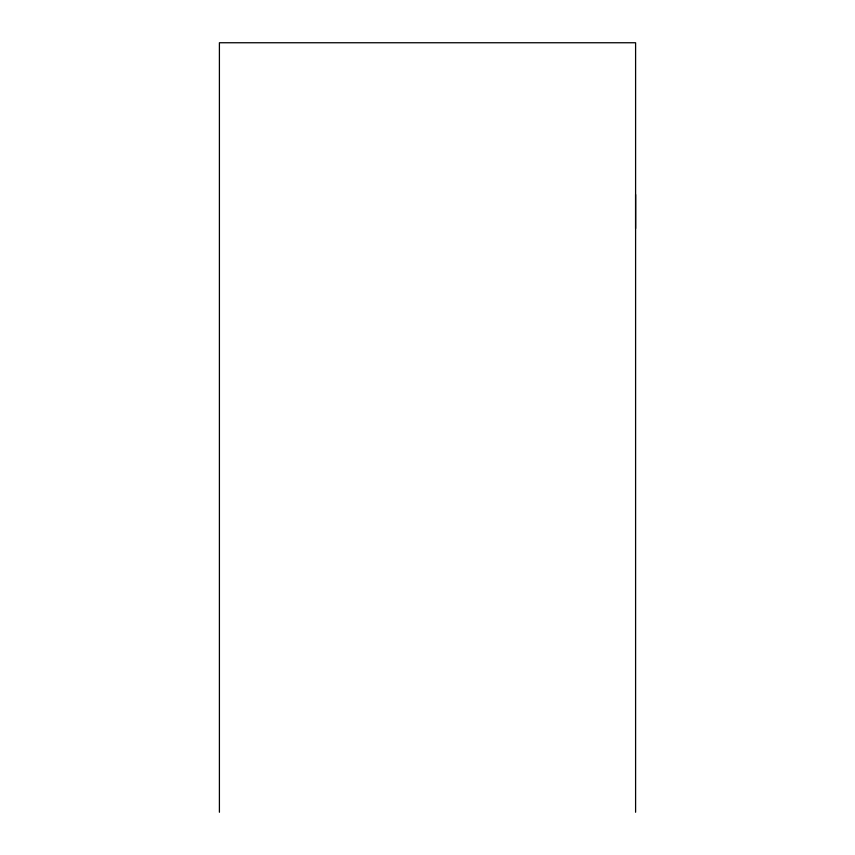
<?xml version="1.0" encoding="UTF-8"?>
<svg xmlns="http://www.w3.org/2000/svg" width="855" height="855" viewBox="0 0 855 855"><rect width="100%" height="100%" fill="white"/><g stroke="black" fill="none" stroke-linecap="round" stroke-linejoin="round"><path stroke-width="1.28" d="M635.596 228.52L635.596 194.555M635.596 812.25L635.596 42.75L219.404 42.75L219.404 812.25"/></g></svg>
